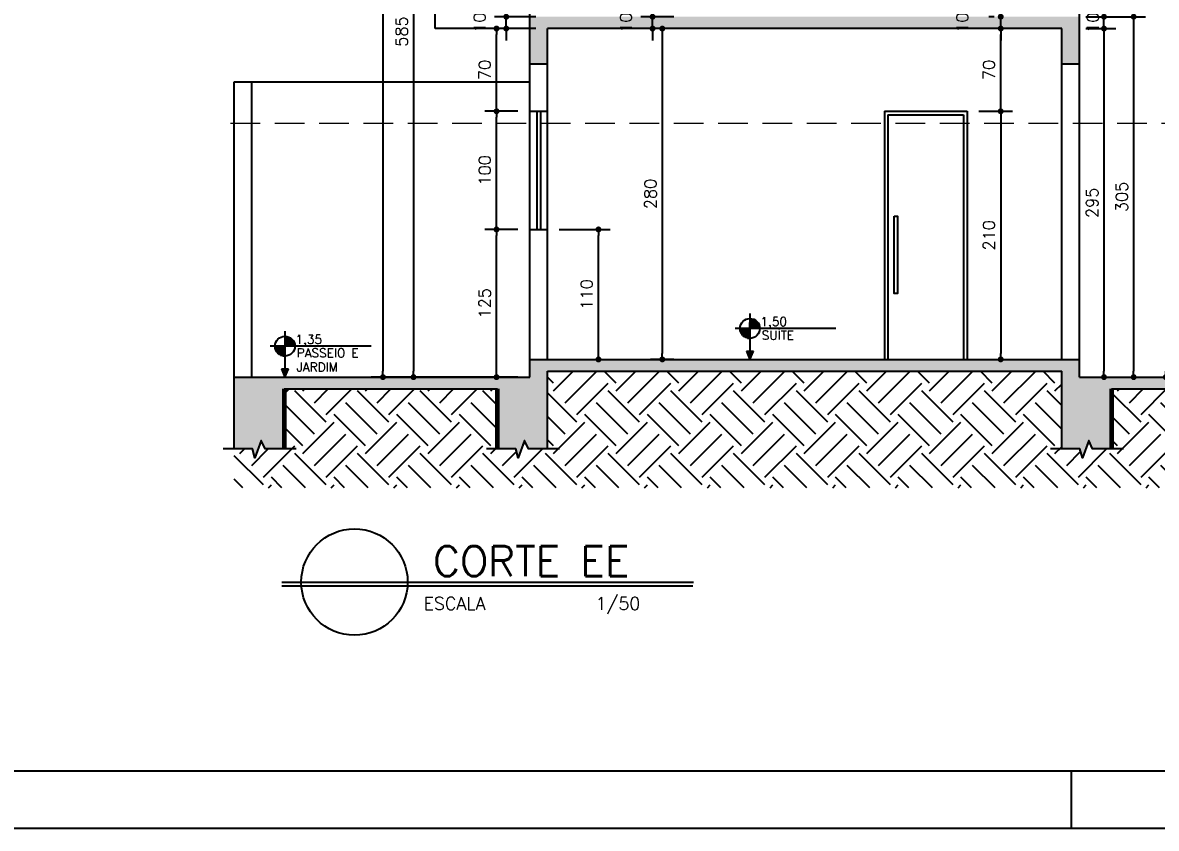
# Model space of a CAD drawing. Header units: inches. Extents: x 580771 to 672494, y 7715997 to 7829530.
# Drawn here: x 653922 to 654881, y 7720896 to 7721578 of the extents above; entities that cross this region are included whole.
import ezdxf

# ---------------------------------------------------------------- set-up
doc = ezdxf.new("R2010")
doc.units = ezdxf.units.IN
doc.header["$MEASUREMENT"] = 0
doc.header["$PDMODE"] = 2
doc.linetypes.add('DASHED2', pattern=[0.375, 0.25, -0.125])
for name, color, linetype in [('1-ARQ-A', 1, 'Continuous'), ('1-ARQ-B', 2, 'Continuous'), ('1-ARQ-D', 4, 'Continuous'), ('Block1', 1, 'Continuous'), ('NIVEL', 2, 'Continuous'), ('P01', 1, 'Continuous'), ('P02', 2, 'Continuous'), ('P06', 6, 'Continuous'), ('parede', 6, 'Continuous')]:
    doc.layers.add(name, color=color, linetype=linetype)
doc.layers.add('ARQ-06', color=6, linetype='Continuous', lineweight=60)
doc.layers.add('MEIO_FIO', color=7, linetype='Continuous', lineweight=0)
doc.styles.add('R80E50', font='romans.shx', dxfattribs={"height": 10})
doc.styles.add('ROMANS', font='romans', dxfattribs={"height": 0.2})
doc.dimstyles.new('ARQ50', dxfattribs={"dimscale": 50, "dimtxt": 10, "dimasz": 0.1, "dimexe": 0.2, "dimexo": 0.2, "dimgap": 0.1, "dimtad": 1, "dimdec": 0, "dimzin": 12, "dimdsep": 46, "dimtxsty": 'R80E50', "dimblk1": 'DOT', "dimblk2": 'DOT', "dimsah": 1, "dimcen": 0.4, "dimclrd": 15, "dimclre": 15, "dimclrt": 3, "dimadec": 0, "dimazin": 0, "dimtfac": 1, "dimtdec": 0, "dimtmove": 2, "dimatfit": 3, "dimldrblk": 'DOT', "dimfxl": 0.2, "dimtolj": 1, "dimtzin": 12, "dimarcsym": 0})
pattern_1 = [(50, (-26765.051, -31702.252), (14.345203652, -1.2550427), [1.5, -16.5]), (355, (-26765.05, -31702.252), (-2.775026672, 15.043842674), [1.2, -13.2]), (100.45144446, (-26763.855, -31702.357), (11.570176935, 13.78879982), [1.27480384, -14.02284224]), (46.1842, (-26765.05, -31698.252), (21.344826613, -3.310385616), [2.25, -24.75]), (96.6356355, (-26763.272, -31698.528), (18.693238913, 19.482372015), [1.91220684, -21.0342752]), (351.184164, (-26765.05, -31698.252), (18.6932389, 19.482372005), [1.8, -19.80000002]), (21, (-26763.051, -31699.252), (11.938141042, -8.052377813), [1.5, -16.5]), (326, (-26763.05, -31699.252), (4.866306638, 14.5030009), [1.2, -13.2]), (71.45144474, (-26762.056, -31699.923), (16.804447535, 6.450623056), [1.2748038, -14.02284224]), (37.5, (-26765.0506, -31702.252), (0.2431971063, 6.6578770766), [0, -13.04, 0, -13.4, 0, -13.25]), (7.5, (-26765.0506, -31702.252), (5.261390749, 7.8882342376), [0, -7.64, 0, -12.74, 0, -5.05]), (327.5, (-26769.5106, -31702.252), (10.6764487234, -0.4510974347), [0, -5, 0, -15.6, 0, -20.7]), (317.5, (-26771.511, -31702.252), (11.663723387, 2.002099647), [0, -6.5, 0, -10.36, 0, -14.7])]

# ---------------------------------------------------------------- blocks, each defined once
blk = doc.blocks.new('A0')
at = {"color": 0}
blk.add_lwpolyline([(2.5, 1), (2.5, 83.1), (117.9, 83.1), (117.9, 1)], close=True, dxfattribs=at)
at = {"layer": 'P02'}
blk.add_lwpolyline([(0, 0), (0, 84.1), (118.9, 84.1), (118.9, 0)], close=True, dxfattribs=at)
blk.add_lwpolyline([(81.9, 1), (81.9, 0)], dxfattribs=at)
blk = doc.blocks.new('*X32')
at = {"color": 0}
for p, q in [((-1683, 3892), (-1680, 3892)), ((-1680, 3888), (-1680, 3892.3)), ((-1679, 3888), (-1679, 3892)), ((-1678, 3888), (-1678, 3891.6)), ((-1677, 3888), (-1677, 3891.1)), ((-1695, 3880), (-1692, 3880)), ((-1694.9, 3879), (-1692, 3879)), ((-1694.7, 3878), (-1692, 3878)), ((-1692, 3876), (-1692, 3880.7)), ((-1691, 3876), (-1691, 3880.7)), ((-1690, 3876), (-1690, 3880.7)), ((-1689, 3876), (-1689, 3880.7)), ((-1688, 3876), (-1688, 3880.7)), ((-1687, 3876), (-1687, 3880.7)), ((-1686, 3876), (-1686, 3880.7)), ((-1686, 3880), (-1683, 3880)), ((-1686, 3879), (-1683, 3879)), ((-1686, 3878), (-1683, 3878)), ((-1683, 3891), (-1680, 3891)), ((-1683, 3890), (-1680, 3890)), ((-1683, 3889), (-1680, 3889)), ((-1683, 3882), (-1683, 3888)), ((-1683, 3888), (-1680, 3888)), ((-1683, 3882), (-1680, 3882)), ((-1683, 3881), (-1680, 3881)), ((-1682, 3882), (-1682, 3888)), ((-1681, 3882), (-1681, 3888)), ((-1680, 3882), (-1680, 3888)), ((-1680, 3888), (-1674, 3888)), ((-1680, 3887), (-1674, 3887)), ((-1680, 3886), (-1674, 3886)), ((-1680, 3885), (-1674, 3885)), ((-1680, 3884), (-1674, 3884)), ((-1680, 3883), (-1674, 3883)), ((-1680, 3880.7), (-1680, 3882)), ((-1680, 3882), (-1674, 3882)), ((-1679, 3880.7), (-1679, 3882)), ((-1678, 3880.7), (-1678, 3882)), ((-1677, 3880.7), (-1677, 3882)), ((-1676, 3888), (-1676, 3890.4)), ((-1676, 3880.7), (-1676, 3882)), ((-1675, 3888), (-1675, 3889.6)), ((-1675, 3880.7), (-1675, 3882)), ((-1674, 3888), (-1674, 3888.6)), ((-1674, 3882), (-1674, 3888)), ((-1674, 3888), (-1673.5, 3888)), ((-1674, 3880.7), (-1674, 3882)), ((-1674, 3882), (-1671.1, 3882)), ((-1674, 3881), (-1671.1, 3881)), ((-1673, 3882), (-1673, 3887.2)), ((-1672, 3882), (-1672, 3885.4)), ((-1694.5, 3877), (-1692, 3877)), ((-1694.1, 3876), (-1692, 3876)), ((-1694, 3875.8), (-1694, 3876)), ((-1693, 3874), (-1693, 3876)), ((-1692, 3872.7), (-1692, 3876)), ((-1692, 3876), (-1686, 3876)), ((-1692, 3875), (-1686, 3875)), ((-1692, 3874), (-1686, 3874)), ((-1692, 3873), (-1686, 3873)), ((-1691.3, 3872), (-1686, 3872)), ((-1690.1, 3871), (-1686, 3871)), ((-1688.5, 3870), (-1686, 3870)), ((-1688, 3869.8), (-1688, 3870)), ((-1687, 3869.4), (-1687, 3870)), ((-1686, 3877), (-1683, 3877)), ((-1686, 3870), (-1686, 3876)), ((-1686, 3876), (-1683, 3876)), ((-1686, 3869.1), (-1686, 3870)), ((-1686, 3870), (-1683, 3870)), ((-1685.8, 3869), (-1683, 3869)), ((-1685, 3870), (-1685, 3876)), ((-1684, 3870), (-1684, 3876))]:
    blk.add_line(p, q, dxfattribs=at)
blk = doc.blocks.new('nível corte')
at = {"layer": 'NIVEL', "color": 2, "linetype": 'Continuous'}
for p, q in [((172038.46, 10236.15), (172038.46, 10197.35)), ((172111.26, 10223.55), (172025.86, 10223.55)), ((172035.46, 10204.35), (172038.46, 10197.35)), ((172035.46, 10204.35), (172041.46, 10204.35)), ((172038.46, 10197.35), (172041.46, 10204.35))]:
    blk.add_line(p, q, dxfattribs=at)
blk.add_circle((172038.46, 10223.55), 8.4, dxfattribs=at)
blk.add_solid([(172035.46, 10204.35), (172038.46, 10197.35), (172041.46, 10204.35), (172038.46, 10197.35)], dxfattribs=at)
at = {"layer": 'NIVEL', "color": 1, "linetype": 'Continuous', "xscale": 0.7000000000116415, "yscale": 0.7000000000116415, "zscale": 0.7000000000116415}
blk.add_blockref('*X32', (173216.6, 7507.07), dxfattribs=at)
blk = doc.blocks.new('_DOT')
at = {"color": 0, "linetype": 'ByBlock'}
blk.add_line((-0.5, 0), (-1, 0), dxfattribs=at)
at = {"color": 0, "linetype": 'ByBlock', "const_width": 0.5}
blk.add_lwpolyline([(-0.25, 0, 1), (0.25, 0, 1)], format="xyb", close=True, dxfattribs=at)
blk = doc.blocks.new('*D701')
at = {"layer": 'Defpoints', "color": 0, "transparency": 16777216}
for p in [(654811.57, 7721582.93), (654836.83, 7721582.93), (654811.57, 7721572.93)]:
    blk.add_point(p, dxfattribs=at)
at = {"layer": 'parede', "color": 15, "lineweight": -2, "transparency": 16777216}
for p, q in [((654836.83, 7721587.93), (654836.83, 7721592.93)), ((654821.57, 7721582.93), (654846.83, 7721582.93)), ((654836.83, 7721572.93), (654836.83, 7721582.93)), ((654821.57, 7721572.93), (654846.83, 7721572.93)), ((654836.83, 7721567.93), (654836.83, 7721562.93))]:
    blk.add_line(p, q, dxfattribs=at)
at = {"layer": 'parede', "color": 15, "lineweight": -2, "transparency": 16777216, "xscale": 5, "yscale": 5, "zscale": 5}
for p, rotation in [((654836.83, 7721582.93), 270), ((654836.83, 7721572.93), 90)]:
    blk.add_blockref('_DOT', p, dxfattribs=dict(at, rotation=rotation))
at = {"layer": 'parede', "color": 3, "transparency": 16777216, "insert": (654827.4, 7721577.93), "char_height": 10, "attachment_point": 5, "rotation": 90, "style": 'R80E50'}
blk.add_mtext('\\A1;10', dxfattribs=at)
blk = doc.blocks.new('*D702')
at = {"layer": 'Defpoints', "color": 0, "transparency": 16777216}
for p in [(654811.57, 7721572.93), (654826.57, 7721277.93), (654836.83, 7721277.93)]:
    blk.add_point(p, dxfattribs=at)
at = {"layer": 'parede', "color": 15, "lineweight": -2, "transparency": 16777216}
for p, q in [((654821.57, 7721572.93), (654846.83, 7721572.93)), ((654836.83, 7721567.93), (654836.83, 7721282.93)), ((654836.57, 7721277.93), (654846.83, 7721277.93))]:
    blk.add_line(p, q, dxfattribs=at)
at = {"layer": 'parede', "color": 15, "lineweight": -2, "transparency": 16777216, "xscale": 5, "yscale": 5, "zscale": 5}
for p, rotation in [((654836.83, 7721572.93), 90), ((654836.83, 7721277.93), 270)]:
    blk.add_blockref('_DOT', p, dxfattribs=dict(at, rotation=rotation))
at = {"layer": 'parede', "color": 3, "transparency": 16777216, "insert": (654826.83, 7721425.43), "char_height": 10, "attachment_point": 5, "rotation": 90, "style": 'R80E50'}
blk.add_mtext('\\A1;295', dxfattribs=at)
blk = doc.blocks.new('*D706')
at = {"layer": 'Defpoints', "color": 0, "transparency": 16777216}
for p in [(654816.04, 7721582.93), (654816.04, 7721277.93), (654861.93, 7721277.93)]:
    blk.add_point(p, dxfattribs=at)
at = {"layer": 'parede', "color": 15, "lineweight": -2, "transparency": 16777216}
for p, q in [((654826.04, 7721582.93), (654871.93, 7721582.93)), ((654861.93, 7721577.93), (654861.93, 7721282.93)), ((654826.04, 7721277.93), (654871.93, 7721277.93))]:
    blk.add_line(p, q, dxfattribs=at)
at = {"layer": 'parede', "color": 15, "lineweight": -2, "transparency": 16777216, "xscale": 5, "yscale": 5, "zscale": 5}
for p, rotation in [((654861.93, 7721582.93), 90), ((654861.93, 7721277.93), 270)]:
    blk.add_blockref('_DOT', p, dxfattribs=dict(at, rotation=rotation))
at = {"layer": 'parede', "color": 3, "transparency": 16777216, "insert": (654851.93, 7721430.43), "char_height": 10, "attachment_point": 5, "rotation": 90, "style": 'R80E50'}
blk.add_mtext('\\A1;305', dxfattribs=at)
blk = doc.blocks.new('*D709')
at = {"layer": 'Defpoints', "color": 0, "transparency": 16777216}
for p in [(654721.04, 7721502.93), (654721.04, 7721292.93), (654749.48, 7721292.93)]:
    blk.add_point(p, dxfattribs=at)
at = {"layer": 'parede', "color": 15, "lineweight": -2, "transparency": 16777216}
for p, q in [((654731.04, 7721502.93), (654759.48, 7721502.93)), ((654749.48, 7721497.93), (654749.48, 7721297.93)), ((654731.04, 7721292.93), (654759.48, 7721292.93))]:
    blk.add_line(p, q, dxfattribs=at)
at = {"layer": 'parede', "color": 15, "lineweight": -2, "transparency": 16777216, "xscale": 5, "yscale": 5, "zscale": 5}
for p, rotation in [((654749.48, 7721502.93), 90), ((654749.48, 7721292.93), 270)]:
    blk.add_blockref('_DOT', p, dxfattribs=dict(at, rotation=rotation))
at = {"layer": 'parede', "color": 3, "transparency": 16777216, "insert": (654739.48, 7721397.93), "char_height": 10, "attachment_point": 5, "rotation": 90, "style": 'R80E50'}
blk.add_mtext('\\A1;210', dxfattribs=at)
blk = doc.blocks.new('*D710')
at = {"layer": 'Defpoints', "color": 0, "transparency": 16777216}
for p in [(654749.48, 7721572.93), (654749.48, 7721572.93), (654721.04, 7721502.93)]:
    blk.add_point(p, dxfattribs=at)
at = {"layer": 'parede', "color": 15, "lineweight": -2, "transparency": 16777216}
for p, q in [((654759.48, 7721572.93), (654759.48, 7721572.93)), ((654749.48, 7721507.93), (654749.48, 7721567.93)), ((654731.04, 7721502.93), (654759.48, 7721502.93))]:
    blk.add_line(p, q, dxfattribs=at)
at = {"layer": 'parede', "color": 15, "lineweight": -2, "transparency": 16777216, "xscale": 5, "yscale": 5, "zscale": 5}
for p, rotation in [((654749.48, 7721572.93), 90), ((654749.48, 7721502.93), 270)]:
    blk.add_blockref('_DOT', p, dxfattribs=dict(at, rotation=rotation))
at = {"layer": 'parede', "color": 3, "transparency": 16777216, "insert": (654739.48, 7721537.93), "char_height": 10, "attachment_point": 5, "rotation": 90, "style": 'R80E50'}
blk.add_mtext('\\A1;70', dxfattribs=at)
blk = doc.blocks.new('*D711')
at = {"layer": 'Defpoints', "color": 0, "transparency": 16777216}
for p in [(654749.48, 7721582.93), (654754.01, 7721582.93), (654749.48, 7721572.93)]:
    blk.add_point(p, dxfattribs=at)
at = {"layer": 'parede', "color": 15, "lineweight": -2, "transparency": 16777216}
for p, q in [((654749.48, 7721587.93), (654749.48, 7721592.93)), ((654744.01, 7721582.93), (654739.48, 7721582.93)), ((654749.48, 7721572.93), (654749.48, 7721582.93)), ((654759.48, 7721572.93), (654759.48, 7721572.93)), ((654749.48, 7721567.93), (654749.48, 7721562.93))]:
    blk.add_line(p, q, dxfattribs=at)
at = {"layer": 'parede', "color": 15, "lineweight": -2, "transparency": 16777216, "xscale": 5, "yscale": 5, "zscale": 5}
for p, rotation in [((654749.48, 7721582.93), 270), ((654749.48, 7721572.93), 90)]:
    blk.add_blockref('_DOT', p, dxfattribs=dict(at, rotation=rotation))
at = {"layer": 'parede', "color": 3, "transparency": 16777216, "insert": (654716.98, 7721577.93), "char_height": 10, "attachment_point": 5, "rotation": 90, "style": 'R80E50'}
blk.add_mtext('\\A1;10', dxfattribs=at)
blk = doc.blocks.new('*D716')
at = {"layer": 'Defpoints', "color": 0, "transparency": 16777216}
for p in [(654331.15, 7721582.93), (654366.04, 7721582.93), (654366.04, 7721572.93)]:
    blk.add_point(p, dxfattribs=at)
at = {"layer": 'parede', "color": 15, "lineweight": -2, "transparency": 16777216}
for p, q in [((654331.15, 7721587.93), (654331.15, 7721592.93)), ((654356.04, 7721582.93), (654321.15, 7721582.93)), ((654331.15, 7721572.93), (654331.15, 7721582.93)), ((654356.04, 7721572.93), (654321.15, 7721572.93)), ((654331.15, 7721567.93), (654331.15, 7721562.93))]:
    blk.add_line(p, q, dxfattribs=at)
at = {"layer": 'parede', "color": 15, "lineweight": -2, "transparency": 16777216, "xscale": 5, "yscale": 5, "zscale": 5}
for p, rotation in [((654331.15, 7721582.93), 270), ((654331.15, 7721572.93), 90)]:
    blk.add_blockref('_DOT', p, dxfattribs=dict(at, rotation=rotation))
at = {"layer": 'parede', "color": 3, "transparency": 16777216, "insert": (654308.65, 7721577.93), "char_height": 10, "attachment_point": 5, "rotation": 90, "style": 'R80E50'}
blk.add_mtext('\\A1;10', dxfattribs=at)
blk = doc.blocks.new('*D717')
at = {"layer": 'Defpoints', "color": 0, "transparency": 16777216}
for p in [(654498.06, 7721572.93), (654463.16, 7721292.93), (654483.06, 7721292.93)]:
    blk.add_point(p, dxfattribs=at)
at = {"layer": 'parede', "color": 15, "lineweight": -2, "transparency": 16777216}
for p, q in [((654488.06, 7721572.93), (654453.16, 7721572.93)), ((654463.16, 7721567.93), (654463.16, 7721297.93)), ((654473.06, 7721292.93), (654453.16, 7721292.93))]:
    blk.add_line(p, q, dxfattribs=at)
at = {"layer": 'parede', "color": 15, "lineweight": -2, "transparency": 16777216, "xscale": 5, "yscale": 5, "zscale": 5}
for p, rotation in [((654463.16, 7721572.93), 90), ((654463.16, 7721292.93), 270)]:
    blk.add_blockref('_DOT', p, dxfattribs=dict(at, rotation=rotation))
at = {"layer": 'parede', "color": 3, "transparency": 16777216, "insert": (654453.16, 7721432.93), "char_height": 10, "attachment_point": 5, "rotation": 90, "style": 'R80E50'}
blk.add_mtext('\\A1;280', dxfattribs=at)
blk = doc.blocks.new('*D720')
at = {"layer": 'Defpoints', "color": 0, "transparency": 16777216}
for p in [(654271.04, 7721922.93), (654226.85, 7721277.93), (654271.04, 7721277.93)]:
    blk.add_point(p, dxfattribs=at)
at = {"layer": 'parede', "color": 15, "lineweight": -2, "transparency": 16777216}
for p, q in [((654261.04, 7721922.93), (654216.85, 7721922.93)), ((654226.85, 7721917.93), (654226.85, 7721282.93)), ((654261.04, 7721277.93), (654216.85, 7721277.93))]:
    blk.add_line(p, q, dxfattribs=at)
at = {"layer": 'parede', "color": 15, "lineweight": -2, "transparency": 16777216, "xscale": 5, "yscale": 5, "zscale": 5}
for p, rotation in [((654226.85, 7721922.93), 90), ((654226.85, 7721277.93), 270)]:
    blk.add_blockref('_DOT', p, dxfattribs=dict(at, rotation=rotation))
at = {"layer": 'parede', "color": 3, "transparency": 16777216, "insert": (654216.85, 7721600.43), "char_height": 10, "attachment_point": 5, "rotation": 90, "style": 'R80E50'}
blk.add_mtext('\\A1;645', dxfattribs=at)
blk = doc.blocks.new('*D723')
at = {"layer": 'Defpoints', "color": 0, "transparency": 16777216}
for p in [(654271.04, 7721862.93), (654252.67, 7721277.93), (654351.04, 7721277.93)]:
    blk.add_point(p, dxfattribs=at)
at = {"layer": 'NIVEL', "color": 15, "lineweight": -2, "transparency": 16777216}
for p, q in [((654261.04, 7721862.93), (654242.67, 7721862.93)), ((654252.67, 7721857.93), (654252.67, 7721282.93)), ((654341.04, 7721277.93), (654242.67, 7721277.93))]:
    blk.add_line(p, q, dxfattribs=at)
at = {"layer": 'NIVEL', "color": 15, "lineweight": -2, "transparency": 16777216, "xscale": 5, "yscale": 5, "zscale": 5}
for p, rotation in [((654252.67, 7721862.93), 90), ((654252.67, 7721277.93), 270)]:
    blk.add_blockref('_DOT', p, dxfattribs=dict(at, rotation=rotation))
at = {"layer": 'NIVEL', "color": 3, "transparency": 16777216, "insert": (654242.67, 7721570.43), "char_height": 10, "attachment_point": 5, "rotation": 90, "style": 'R80E50'}
blk.add_mtext('\\A1;585', dxfattribs=at)
blk = doc.blocks.new('*D724')
at = {"layer": 'Defpoints', "color": 0, "transparency": 16777216}
for p in [(654816.04, 7721922.93), (654816.04, 7721277.93), (654889.12, 7721277.93)]:
    blk.add_point(p, dxfattribs=at)
at = {"layer": 'NIVEL', "color": 15, "lineweight": -2, "transparency": 16777216}
for p, q in [((654826.04, 7721922.93), (654899.12, 7721922.93)), ((654889.12, 7721917.93), (654889.12, 7721282.93)), ((654826.04, 7721277.93), (654899.12, 7721277.93))]:
    blk.add_line(p, q, dxfattribs=at)
at = {"layer": 'NIVEL', "color": 15, "lineweight": -2, "transparency": 16777216, "xscale": 5, "yscale": 5, "zscale": 5}
for p, rotation in [((654889.12, 7721922.93), 90), ((654889.12, 7721277.93), 270)]:
    blk.add_blockref('_DOT', p, dxfattribs=dict(at, rotation=rotation))
at = {"layer": 'NIVEL', "color": 3, "transparency": 16777216, "insert": (654879.12, 7721600.43), "char_height": 10, "attachment_point": 5, "rotation": 90, "style": 'R80E50'}
blk.add_mtext('\\A1;645', dxfattribs=at)
blk = doc.blocks.new('*D606')
at = {"layer": 'Defpoints', "color": 0, "transparency": 16777216}
for p in [(654322.92, 7721402.93), (654351.04, 7721402.93), (654351.04, 7721277.93)]:
    blk.add_point(p, dxfattribs=at)
at = {"layer": 'parede', "color": 15, "lineweight": -2, "transparency": 16777216}
for p, q in [((654341.04, 7721402.93), (654312.92, 7721402.93)), ((654322.92, 7721282.93), (654322.92, 7721397.93)), ((654341.04, 7721277.93), (654312.92, 7721277.93))]:
    blk.add_line(p, q, dxfattribs=at)
at = {"layer": 'parede', "color": 15, "lineweight": -2, "transparency": 16777216, "xscale": 5, "yscale": 5, "zscale": 5}
for p, rotation in [((654322.92, 7721402.93), 90), ((654322.92, 7721277.93), 270)]:
    blk.add_blockref('_DOT', p, dxfattribs=dict(at, rotation=rotation))
at = {"layer": 'parede', "color": 3, "transparency": 16777216, "insert": (654312.92, 7721340.43), "char_height": 10, "attachment_point": 5, "rotation": 90, "style": 'R80E50'}
blk.add_mtext('\\A1;125', dxfattribs=at)
blk = doc.blocks.new('*D607')
at = {"layer": 'Defpoints', "color": 0, "transparency": 16777216}
for p in [(654322.92, 7721502.93), (654351.04, 7721502.93), (654351.04, 7721402.93)]:
    blk.add_point(p, dxfattribs=at)
at = {"layer": 'parede', "color": 15, "lineweight": -2, "transparency": 16777216}
for p, q in [((654341.04, 7721502.93), (654312.92, 7721502.93)), ((654322.92, 7721407.93), (654322.92, 7721497.93)), ((654341.04, 7721402.93), (654312.92, 7721402.93))]:
    blk.add_line(p, q, dxfattribs=at)
at = {"layer": 'parede', "color": 15, "lineweight": -2, "transparency": 16777216, "xscale": 5, "yscale": 5, "zscale": 5}
for p, rotation in [((654322.92, 7721502.93), 90), ((654322.92, 7721402.93), 270)]:
    blk.add_blockref('_DOT', p, dxfattribs=dict(at, rotation=rotation))
at = {"layer": 'parede', "color": 3, "transparency": 16777216, "insert": (654312.92, 7721452.93), "char_height": 10, "attachment_point": 5, "rotation": 90, "style": 'R80E50'}
blk.add_mtext('\\A1;100', dxfattribs=at)
blk = doc.blocks.new('*D608')
at = {"layer": 'Defpoints', "color": 0, "transparency": 16777216}
for p in [(654322.92, 7721572.93), (654366.04, 7721572.93), (654351.04, 7721502.93)]:
    blk.add_point(p, dxfattribs=at)
at = {"layer": 'parede', "color": 15, "lineweight": -2, "transparency": 16777216}
for p, q in [((654356.04, 7721572.93), (654312.92, 7721572.93)), ((654322.92, 7721507.93), (654322.92, 7721567.93)), ((654341.04, 7721502.93), (654312.92, 7721502.93))]:
    blk.add_line(p, q, dxfattribs=at)
at = {"layer": 'parede', "color": 15, "lineweight": -2, "transparency": 16777216, "xscale": 5, "yscale": 5, "zscale": 5}
for p, rotation in [((654322.92, 7721572.93), 90), ((654322.92, 7721502.93), 270)]:
    blk.add_blockref('_DOT', p, dxfattribs=dict(at, rotation=rotation))
at = {"layer": 'parede', "color": 3, "transparency": 16777216, "insert": (654312.92, 7721537.93), "char_height": 10, "attachment_point": 5, "rotation": 90, "style": 'R80E50'}
blk.add_mtext('\\A1;70', dxfattribs=at)
blk = doc.blocks.new('*D609')
at = {"layer": 'Defpoints', "color": 0, "transparency": 16777216}
for p in [(654454.93, 7721582.93), (654483.06, 7721582.93), (654498.06, 7721572.93)]:
    blk.add_point(p, dxfattribs=at)
at = {"layer": 'parede', "color": 15, "lineweight": -2, "transparency": 16777216}
for p, q in [((654454.93, 7721587.93), (654454.93, 7721592.93)), ((654473.06, 7721582.93), (654444.93, 7721582.93)), ((654454.93, 7721572.93), (654454.93, 7721582.93)), ((654488.06, 7721572.93), (654444.93, 7721572.93)), ((654454.93, 7721567.93), (654454.93, 7721562.93))]:
    blk.add_line(p, q, dxfattribs=at)
at = {"layer": 'parede', "color": 15, "lineweight": -2, "transparency": 16777216, "xscale": 5, "yscale": 5, "zscale": 5}
for p, rotation in [((654454.93, 7721582.93), 270), ((654454.93, 7721572.93), 90)]:
    blk.add_blockref('_DOT', p, dxfattribs=dict(at, rotation=rotation))
at = {"layer": 'parede', "color": 3, "transparency": 16777216, "insert": (654432.43, 7721577.93), "char_height": 10, "attachment_point": 5, "rotation": 90, "style": 'R80E50'}
blk.add_mtext('\\A1;10', dxfattribs=at)
blk = doc.blocks.new('*D229')
at = {"layer": 'Defpoints', "color": 0, "transparency": 16777216}
for p in [(654366.04, 7721402.93), (654409.18, 7721402.93), (654366.04, 7721292.93)]:
    blk.add_point(p, dxfattribs=at)
at = {"layer": 'NIVEL', "color": 15, "lineweight": -2, "transparency": 16777216}
for p, q in [((654376.04, 7721402.93), (654419.18, 7721402.93)), ((654409.18, 7721297.93), (654409.18, 7721397.93)), ((654376.04, 7721292.93), (654419.18, 7721292.93))]:
    blk.add_line(p, q, dxfattribs=at)
at = {"layer": 'NIVEL', "color": 15, "lineweight": -2, "transparency": 16777216, "xscale": 5, "yscale": 5, "zscale": 5}
for p, rotation in [((654409.18, 7721402.93), 90), ((654409.18, 7721292.93), 270)]:
    blk.add_blockref('_DOT', p, dxfattribs=dict(at, rotation=rotation))
at = {"layer": 'NIVEL', "color": 3, "transparency": 16777216, "insert": (654399.18, 7721347.93), "char_height": 10, "attachment_point": 5, "rotation": 90, "style": 'R80E50'}
blk.add_mtext('\\A1;110', dxfattribs=at)

msp = doc.modelspace()

# ---------------------------------------------------------------- hatches: boundary and pattern name
at = {"layer": 'Block1'}
h = msp.add_hatch(dxfattribs=at)
h.set_pattern_fill('EARTH', color=256, scale=150, angle=45, style=0, double=1)
h.set_pattern_definition([(45, (-26765.05, -31702.252), (0, 53.03300859), [37.5, -37.5]), (45, (-26774.994, -31692.31), (0, 53.03300859), [37.5, -37.5]), (45, (-26784.938, -31682.365), (0, 53.03300859), [37.5, -37.5]), (135, (-26784.938, -31675.736), (-53.03300859, 4e-15), [37.5, -37.5]), (135, (-26774.994, -31665.79), (-53.03300859, 4e-15), [37.5, -37.5]), (135, (-26765.05, -31655.85), (-53.03300859, 4e-15), [37.5, -37.5])])
h.paths.add_polyline_path([(654801.045, 7721282.928), (654366.045, 7721282.928), (654366.045, 7721217.134), (654349.974, 7721217.134), (654346.662, 7721224.409), (654341.267, 7721209.708), (654339.212, 7721217.134), (654323.797, 7721217.134), (654323.797, 7721267.928), (654143.293, 7721267.928), (654143.293, 7721217.134), (654127.222, 7721217.134), (654123.911, 7721224.409), (654118.515, 7721209.708), (654116.461, 7721217.134), (654101.045, 7721217.134), (654101.045, 7721184.308), (655516.045, 7721184.308), (655516.045, 7721232.134), (655499.974, 7721232.134), (655496.662, 7721239.409), (655491.267, 7721224.708), (655489.212, 7721232.134), (655473.797, 7721232.134), (655473.797, 7721282.928), (655066.045, 7721282.928), (655066.045, 7721217.134), (655049.974, 7721217.134), (655046.662, 7721224.409), (655041.267, 7721209.708), (655039.212, 7721217.134), (655023.797, 7721217.134), (655023.797, 7721267.928), (654843.293, 7721267.928), (654843.293, 7721217.134), (654827.222, 7721217.134), (654823.911, 7721224.409), (654818.515, 7721209.708), (654816.461, 7721217.134), (654801.045, 7721217.134)])
at = {"layer": 'P01'}
h = msp.add_hatch(dxfattribs=at)
h.set_pattern_fill('AR-CONC', color=256, scale=2)
h.set_pattern_definition(pattern_1)
h.paths.add_polyline_path([(655516.045, 7721582.928), (654986.045, 7721582.928), (654986.045, 7721632.928), (654971.045, 7721632.928), (654971.045, 7721572.928), (655051.045, 7721572.928), (655051.045, 7721542.928), (655066.045, 7721542.928), (655066.045, 7721572.928), (655501.045, 7721572.928), (655501.045, 7721542.928), (655516.045, 7721542.928)])
h.paths.add_polyline_path([(655516.045, 7721872.928), (654986.045, 7721872.928), (654986.045, 7721922.928), (654971.045, 7721922.928), (654971.045, 7721862.928), (655051.045, 7721862.928), (655051.045, 7721832.928), (655066.045, 7721832.928), (655066.045, 7721862.928), (655501.045, 7721862.928), (655501.045, 7721832.928), (655516.045, 7721832.928)])
h.paths.add_polyline_path([(654816.045, 7721582.928), (654351.045, 7721582.928), (654351.045, 7721572.928), (654351.045, 7721542.928), (654366.045, 7721542.928), (654366.045, 7721572.928), (654801.045, 7721572.928), (654801.045, 7721542.928), (654816.045, 7721542.928)])
h.paths.add_polyline_path([(655301.73, 7721568.047), (655301.73, 7721587.809), (655286.73, 7721587.809), (655286.73, 7721568.047)], flags=25)
h.paths.add_polyline_path([(655007.915, 7721568.047), (655007.915, 7721587.809), (654992.915, 7721587.809), (654992.915, 7721568.047)], flags=25)
h.paths.add_polyline_path([(655311.73, 7721858.047), (655311.73, 7721877.809), (655296.73, 7721877.809), (655296.73, 7721858.047)], flags=25)
h.paths.add_polyline_path([(655007.915, 7721858.047), (655007.915, 7721877.809), (654992.915, 7721877.809), (654992.915, 7721858.047)], flags=25)
h.paths.add_polyline_path([(654734.475, 7721568.047), (654734.475, 7721587.809), (654719.475, 7721587.809), (654719.475, 7721568.047)], flags=9)
h = msp.add_hatch(dxfattribs=at)
h.set_pattern_fill('AR-CONC', color=256, scale=2)
h.set_pattern_definition(pattern_1)
h.paths.add_polyline_path([(654843.293, 7721267.928), (655023.797, 7721267.928), (655023.797, 7721217.134), (655039.212, 7721217.134), (655041.267, 7721209.708), (655046.662, 7721224.409), (655049.974, 7721217.134), (655066.045, 7721217.134), (655066.045, 7721282.928), (655473.797, 7721282.928), (655473.797, 7721232.134), (655489.212, 7721232.134), (655491.267, 7721224.708), (655496.662, 7721239.409), (655499.974, 7721232.134), (655516.045, 7721232.134), (655516.045, 7721282.928), (655516.045, 7721292.928), (655051.045, 7721292.928), (655051.045, 7721277.928), (654816.045, 7721277.928), (654816.045, 7721292.928), (654351.045, 7721292.928), (654351.045, 7721277.928), (654101.045, 7721277.928), (654101.045, 7721217.134), (654116.461, 7721217.134), (654118.515, 7721209.708), (654123.911, 7721224.409), (654127.222, 7721217.134), (654143.293, 7721217.134), (654143.293, 7721267.928), (654323.797, 7721267.928), (654323.797, 7721217.134), (654339.212, 7721217.134), (654341.267, 7721209.708), (654346.662, 7721224.409), (654349.974, 7721217.134), (654366.045, 7721217.134), (654366.045, 7721282.928), (654801.045, 7721282.928), (654801.045, 7721217.134), (654816.461, 7721217.134), (654818.515, 7721209.708), (654823.911, 7721224.409), (654827.222, 7721217.134), (654843.293, 7721217.134)])

# ---------------------------------------------------------------- linework, layer by layer
at = {"layer": '1-ARQ-A'}
for p, q in [((654141.328, 7721104.49), (654489.434, 7721104.49)), ((654141.328, 7721101.239), (654488.925, 7721101.239))]:
    msp.add_line(p, q, dxfattribs=at)
msp.add_circle((654202.727, 7721104.49), 45, dxfattribs=at)
at = {"layer": 'ARQ-06'}
for p, q in [((654143.293, 7721267.928), (654143.293, 7721217.134)), ((654323.797, 7721217.134), (654323.797, 7721267.928)), ((654843.293, 7721267.928), (654843.293, 7721217.134))]:
    msp.add_line(p, q, dxfattribs=at)
at = {"layer": 'Block1'}
for points in [[(654153.425, 7721217.134), (654127.222, 7721217.134), (654123.911, 7721224.409), (654118.515, 7721209.708), (654116.461, 7721217.134), (654091.661, 7721217.134)], [(654376.177, 7721217.134), (654349.974, 7721217.134), (654346.662, 7721224.409), (654341.267, 7721209.708), (654339.212, 7721217.134), (654314.412, 7721217.134)], [(654853.425, 7721217.134), (654827.222, 7721217.134), (654823.911, 7721224.409), (654818.515, 7721209.708), (654816.461, 7721217.134), (654791.661, 7721217.134)]]:
    msp.add_lwpolyline(points, dxfattribs=at)
at = {"layer": 'MEIO_FIO', "color": 2, "linetype": 'DASHED2', "ltscale": 100}
msp.add_line((654097.942, 7721492.928), (655516.045, 7721492.928), dxfattribs=at)
at = {"layer": 'NIVEL'}
for p, q in [((654116.045, 7721527.928), (654351.045, 7721527.928)), ((654357.045, 7721502.928), (654357.045, 7721402.928)), ((654360.045, 7721502.928), (654360.045, 7721402.928)), ((654651.045, 7721502.928), (654651.045, 7721292.928)), ((654651.045, 7721502.928), (654721.045, 7721502.928)), ((654654.045, 7721499.928), (654654.045, 7721292.928)), ((654654.045, 7721499.928), (654718.045, 7721499.928)), ((654718.045, 7721499.928), (654718.045, 7721292.928)), ((654721.045, 7721502.928), (654721.045, 7721292.928))]:
    msp.add_line(p, q, dxfattribs=at)
msp.add_lwpolyline([(654659.456, 7721414.256), (654662.088, 7721414.256), (654662.088, 7721348.755), (654659.456, 7721348.755)], close=True, dxfattribs=at)
at = {"layer": 'P01'}
for p, q in [((654351.045, 7721402.928), (654351.045, 7721502.928)), ((654366.045, 7721402.928), (654366.045, 7721502.928))]:
    msp.add_line(p, q, dxfattribs=at)
at = {"layer": 'parede'}
for p, q in [((654816.045, 7721277.928), (654816.045, 7721922.928)), ((654351.045, 7721572.928), (654351.045, 7721692.928)), ((654271.045, 7721572.928), (654271.045, 7721632.928)), ((654351.045, 7721572.928), (654271.045, 7721572.928)), ((654351.045, 7721502.928), (654351.045, 7721572.928)), ((654351.045, 7721502.928), (654351.045, 7721572.928)), ((654366.045, 7721502.928), (654366.045, 7721572.928)), ((654801.045, 7721572.928), (654366.045, 7721572.928)), ((654366.045, 7721502.928), (654366.045, 7721572.928)), ((654801.045, 7721292.928), (654801.045, 7721572.928)), ((654366.045, 7721542.928), (654351.045, 7721542.928)), ((654366.045, 7721542.928), (654351.045, 7721542.928)), ((654816.045, 7721542.928), (654801.045, 7721542.928)), ((654101.045, 7721217.134), (654101.045, 7721527.928)), ((654101.045, 7721527.928), (654116.045, 7721527.928)), ((654116.045, 7721277.928), (654116.045, 7721527.928)), ((654351.045, 7721502.928), (654366.045, 7721502.928)), ((654351.045, 7721277.928), (654351.045, 7721402.928)), ((654351.045, 7721277.928), (654351.045, 7721402.928)), ((654351.045, 7721402.928), (654366.045, 7721402.928)), ((654366.045, 7721292.928), (654366.045, 7721402.928)), ((654366.045, 7721292.928), (654366.045, 7721402.928)), ((654351.045, 7721292.928), (654816.045, 7721292.928)), ((654101.045, 7721277.928), (654351.045, 7721277.928)), ((654366.045, 7721217.134), (654366.045, 7721282.928)), ((654366.045, 7721282.928), (654801.045, 7721282.928)), ((654801.045, 7721217.134), (654801.045, 7721282.928)), ((654816.045, 7721277.928), (655051.045, 7721277.928)), ((654143.293, 7721267.928), (654323.797, 7721267.928)), ((654843.293, 7721267.928), (655023.797, 7721267.928))]:
    msp.add_line(p, q, dxfattribs=at)

# ---------------------------------------------------------------- block references
at = {"xscale": 48.51000000000931, "yscale": 48.51000000000931, "zscale": 48.51000000000931}
msp.add_blockref('A0', (650836.028, 7720896.05), dxfattribs=at)
at = {"layer": 'P06'}
for p in [(482498.828, 7711095.583), (482105.477, 7711080.583)]:
    msp.add_blockref('nível corte', p, dxfattribs=at)

# ---------------------------------------------------------------- texts
at = {"layer": '1-ARQ-B', "linetype": 'Continuous', "style": 'ROMANS'}
msp.add_text('ESCALA           1/50', height=10.8, dxfattribs=at).set_placement((654261.187, 7721080.973))
at = {"layer": '1-ARQ-D', "linetype": 'Continuous', "lineweight": 0, "style": 'ROMANS'}
msp.add_text('CORTE EE', height=25.3125, dxfattribs=at).set_placement((654269.215, 7721109.541))
at = {"layer": 'NIVEL', "style": 'ROMANS'}
for s, p in [('1,50', (654546.181, 7721321.136)), ('1,35', (654152.829, 7721306.136)), ('SUÍTE', (654547.223, 7721309.689)), ('PASSEIO E', (654153.871, 7721294.689)), ('JARDIM', (654153.871, 7721282.693))]:
    msp.add_text(s, height=7.5, dxfattribs=at).set_placement(p)

# ---------------------------------------------------------------- dimensions: what is measured, and where the dimension line sits
at = {"layer": 'NIVEL'}
for base, p1, p2, picture, middle in [((654889.116, 7721277.928), (654816.045, 7721922.928), (654816.045, 7721277.928), '*D724', (654879.116, 7721600.428)), ((654252.668, 7721277.928), (654271.045, 7721862.928), (654351.045, 7721277.928), '*D723', (654242.668, 7721570.428))]:
    dim = msp.add_linear_dim(base=base, p1=p1, p2=p2, angle=90, dimstyle='ARQ50', dxfattribs=at)
    dim.commit()
    dim.dimension.update_dxf_attribs({"geometry": picture, "text_midpoint": middle})
at = {"layer": 'NIVEL', "color": 3}
dim = msp.add_linear_dim(base=(654409.183, 7721402.928), p1=(654366.045, 7721292.928), p2=(654366.045, 7721402.928), angle=90, dimstyle='ARQ50', dxfattribs=at)
dim.commit()
dim.dimension.update_dxf_attribs({"geometry": '*D229', "text_midpoint": (654399.183, 7721347.928)})
at = {"layer": 'parede'}
for base, p1, p2, picture, middle in [((654226.854, 7721277.928), (654271.045, 7721922.928), (654271.045, 7721277.928), '*D720', (654216.854, 7721600.428)), ((654331.148, 7721582.928), (654366.045, 7721572.928), (654366.045, 7721582.928), '*D716', (654308.648, 7721577.928)), ((654454.929, 7721582.928), (654498.058, 7721572.928), (654483.058, 7721582.928), '*D609', (654432.429, 7721577.928)), ((654749.475, 7721582.928), (654749.475, 7721572.928), (654754.009, 7721582.928), '*D711', (654716.975, 7721577.928)), ((654861.931, 7721277.928), (654816.045, 7721582.928), (654816.045, 7721277.928), '*D706', (654851.931, 7721430.428)), ((654322.915, 7721572.928), (654351.045, 7721502.928), (654366.045, 7721572.928), '*D608', (654312.915, 7721537.928)), ((654463.161, 7721292.928), (654498.058, 7721572.928), (654483.058, 7721292.928), '*D717', (654453.161, 7721432.928)), ((654749.475, 7721572.928), (654721.045, 7721502.928), (654749.475, 7721572.928), '*D710', (654739.475, 7721537.928)), ((654836.833, 7721277.928), (654811.57, 7721572.928), (654826.57, 7721277.928), '*D702', (654826.833, 7721425.428)), ((654322.915, 7721502.928), (654351.045, 7721402.928), (654351.045, 7721502.928), '*D607', (654312.915, 7721452.928)), ((654749.475, 7721292.928), (654721.045, 7721502.928), (654721.045, 7721292.928), '*D709', (654739.475, 7721397.928)), ((654322.915, 7721402.928), (654351.045, 7721277.928), (654351.045, 7721402.928), '*D606', (654312.915, 7721340.428))]:
    dim = msp.add_linear_dim(base=base, p1=p1, p2=p2, angle=90, dimstyle='ARQ50', dxfattribs=at)
    dim.commit()
    dim.dimension.update_dxf_attribs({"geometry": picture, "text_midpoint": middle})
dim = msp.add_linear_dim(base=(654836.833, 7721582.928), p1=(654811.57, 7721572.928), p2=(654811.57, 7721582.928), angle=90, dimstyle='ARQ50', dxfattribs=at)
dim.commit()
dim.dimension.update_dxf_attribs({"geometry": '*D701', "text_midpoint": (654827.401, 7721577.928), "dimtype": 160})

doc.saveas('drawing.dxf')
